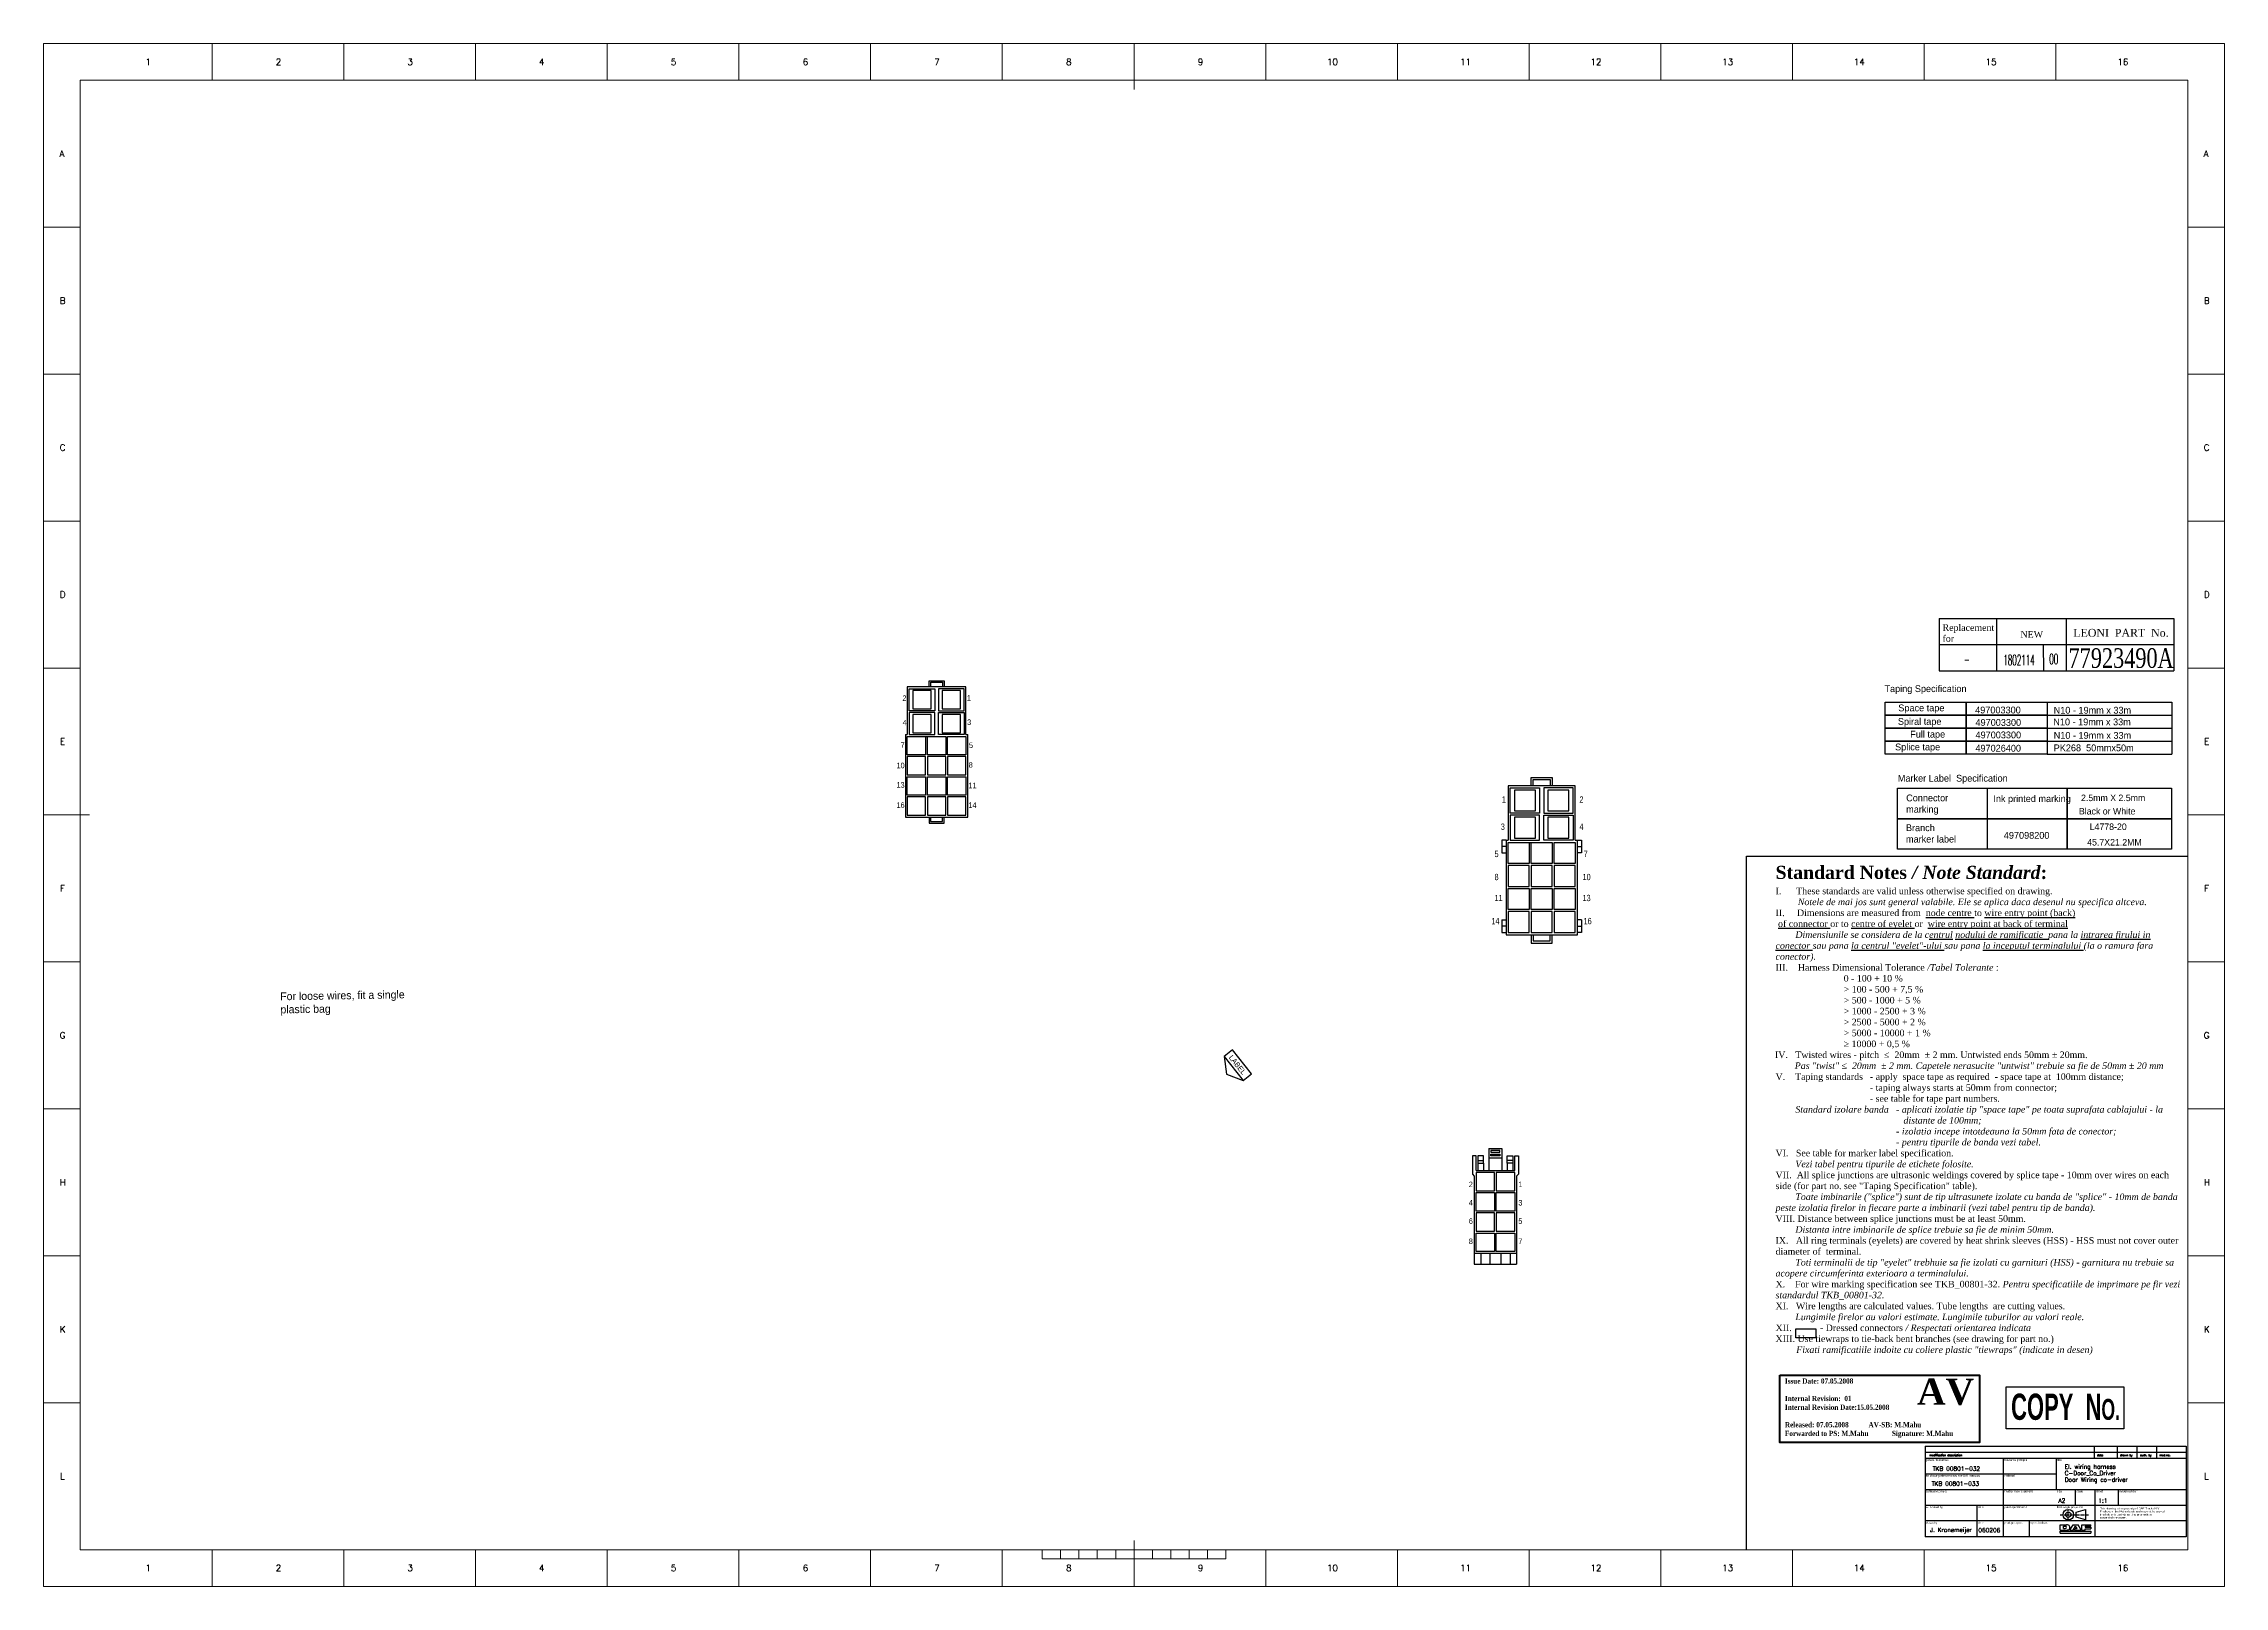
# Model space of a CAD drawing. Header units: millimetres. Extents: x -451 to 381, y -127 to 462.
import ezdxf

# ---------------------------------------------------------------- set-up
doc = ezdxf.new("R2010")
doc.units = ezdxf.units.MM
doc.linetypes.add('CENTER', pattern=[2, 1.25, -0.25, 0.25, -0.25])
for name, color, linetype in [('12', 7, 'Continuous'), ('251', 7, 'Continuous'), ('LAYER_0', 7, 'Continuous'), ('Leoni-Beschriftungslayer', 1, 'Continuous'), ('Leoni-Beschrifungslayer', 5, 'Continuous'), ('Rahmen', 7, 'Continuous')]:
    doc.layers.add(name, color=color, linetype=linetype)
doc.styles.add('DEFAULT', font='simplex.shx', dxfattribs={"bigfont": 'bigfont'})
doc.styles.add('HS-TABLE-COMPOSITE', font='ROMANS.SHX', dxfattribs={"width": 0.5, "height": 4})
doc.styles.add('TEXTSTYLE_1', font='TIMES.TTF', dxfattribs={"width": 0.75, "height": 3})
doc.styles.add('UGTXT', font='ugtxt', dxfattribs={"bigfont": 'bigfont'})

# ---------------------------------------------------------------- blocks, each defined once
blk = doc.blocks.new('418633600')
at = {"layer": 'LAYER_0', "color": 7}
for points in [[(-12.34, 59.9), (-12.34, 39.1)], [(13.26, 59.9), (-12.34, 59.9)], [(-11.54, 59.1), (-0.34, 59.1), (-0.34, 49.5), (-11.54, 49.5), (-11.54, 59.1)], [(-9.94, 50.3), (-1.94, 50.3), (-1.94, 58.3), (-9.94, 58.3), (-9.94, 50.3)], [(-3.54, 59.9), (-3.54, 63.1)], [(-3.54, 63.1), (4.46, 63.1)], [(-2.74, 59.9), (-2.74, 62.3)], [(-2.74, 62.3), (3.66, 62.3)], [(12.46, 59.1), (1.26, 59.1), (1.26, 49.5), (12.46, 49.5), (12.46, 59.1)], [(2.86, 50.3), (10.86, 50.3), (10.86, 58.3), (2.86, 58.3), (2.86, 50.3)], [(3.66, 62.3), (3.66, 59.9)], [(4.46, 63.1), (4.46, 59.9)], [(13.26, 39.1), (13.26, 59.9)], [(-11.54, 39.1), (-0.34, 39.1), (-0.34, 48.7), (-11.54, 48.7), (-11.54, 39.1)], [(-9.94, 39.9), (-1.94, 39.9), (-1.94, 47.9), (-9.94, 47.9), (-9.94, 39.9)], [(12.46, 39.1), (1.26, 39.1), (1.26, 48.7), (12.46, 48.7), (12.46, 39.1)], [(2.86, 39.9), (10.86, 39.9), (10.86, 47.9), (2.86, 47.9), (2.86, 39.9)], [(-14.74, 39.1), (-14.74, 34.3)], [(-13.14, 39.1), (-14.74, 39.1)], [(-13.14, 36.7), (-14.74, 36.7)], [(-14.74, 34.3), (-13.14, 34.3)], [(-13.14, 39.1), (-13.14, 3.1)], [(-13.14, 39.1), (-12.34, 39.1)], [(-12.34, 38.3), (-4.34, 38.3), (-4.34, 30.3), (-12.34, 30.3), (-12.34, 38.3)], [(-12.34, 38.3), (0.46, 38.3)], [(-3.54, 38.3), (4.46, 38.3), (4.46, 30.3), (-3.54, 30.3), (-3.54, 38.3)], [(5.26, 38.3), (13.26, 38.3), (13.26, 30.3), (5.26, 30.3), (5.26, 38.3)], [(13.26, 39.1), (14.06, 39.1)], [(14.06, 3.1), (14.06, 39.1)], [(14.06, 39.1), (15.66, 39.1)], [(14.06, 36.7), (15.66, 36.7)], [(15.66, 34.3), (14.06, 34.3)], [(15.66, 39.1), (15.66, 34.3)], [(-12.34, 21.5), (-4.34, 21.5), (-4.34, 29.5), (-12.34, 29.5), (-12.34, 21.5)], [(-3.54, 21.5), (4.46, 21.5), (4.46, 29.5), (-3.54, 29.5), (-3.54, 21.5)], [(5.26, 21.5), (13.26, 21.5), (13.26, 29.5), (5.26, 29.5), (5.26, 21.5)], [(-12.34, 20.7), (-4.34, 20.7), (-4.34, 12.7), (-12.34, 12.7), (-12.34, 20.7)], [(-3.54, 20.7), (4.46, 20.7), (4.46, 12.7), (-3.54, 12.7), (-3.54, 20.7)], [(5.26, 20.7), (13.26, 20.7), (13.26, 12.7), (5.26, 12.7), (5.26, 20.7)], [(-14.74, 8.7), (-14.74, 3.9)], [(-14.74, 8.7), (-13.14, 8.7)], [(-12.34, 3.9), (-4.34, 3.9), (-4.34, 11.9), (-12.34, 11.9), (-12.34, 3.9)], [(-3.54, 3.9), (4.46, 3.9), (4.46, 11.9), (-3.54, 11.9), (-3.54, 3.9)], [(5.26, 3.9), (13.26, 3.9), (13.26, 11.9), (5.26, 11.9), (5.26, 3.9)], [(15.66, 8.7), (14.06, 8.7)], [(15.66, 8.7), (15.66, 3.9)], [(-13.14, 6.3), (-14.74, 6.3)], [(-14.74, 3.9), (-13.14, 3.9)], [(-13.14, 3.1), (14.06, 3.1)], [(-3.54, 3.1), (-3.54, -0.1)], [(-2.74, 3.1), (-2.74, 0.7)], [(-2.74, 0.7), (3.66, 0.7)], [(3.66, 0.7), (3.66, 3.1)], [(4.46, -0.1), (4.46, 3.1)], [(14.06, 6.3), (15.66, 6.3)], [(15.66, 3.9), (14.06, 3.9)], [(-3.54, -0.1), (4.46, -0.1)]]:
    blk.add_lwpolyline(points, dxfattribs=at)
at = {"layer": 'LAYER_0', "color": 7, "width": 0.83326}
for s, p in [('1', (-14.74, 53.5)), ('2', (14.86, 53.5)), ('3', (-15.14, 43.1)), ('4', (14.86, 43.1)), ('5', (-17.54, 32.7)), ('7', (16.46, 32.7)), ('8', (-17.54, 23.9)), ('10', (16.06, 23.9)), ('11', (-17.54, 15.9)), ('13', (16.06, 15.9)), ('14', (-18.74, 7.1)), ('16', (16.46, 7.1))]:
    blk.add_text(s, height=2.4, dxfattribs=at).set_placement(p)
blk = doc.blocks.new('418879908')
at = {"layer": 'LAYER_0', "color": 7}
for points in [[(-2.46, 44.05), (-2.46, 35.65)], [(-2.46, 44.05), (2.45, 44.05)], [(-1.75, 42.65), (1.75, 42.65), (1.75, 43.35), (-1.75, 43.35), (-1.75, 42.65)], [(-1.75, 41.95), (1.75, 41.95), (1.75, 41.25), (-1.75, 41.25), (-1.75, 41.95)], [(2.45, 44.05), (2.45, 35.65)], [(-7.36, 41.25), (-8.76, 41.25)], [(-8.76, 41.25), (-8.76, 34.25)], [(-8.76, 34.25), (-8.06, 33.55)], [(-8.06, 33.55), (-8.06, 4.14)], [(-7.36, 35.65), (-7.36, 41.25)], [(-7.36, 35.65), (7.35, 35.65)], [(-7.36, 27.95), (-0.35, 27.95), (-0.35, 34.95), (-7.36, 34.95), (-7.36, 27.95)], [(-6.66, 41.25), (-6.66, 38.45)], [(-4.56, 41.25), (-6.66, 41.25)], [(-6.66, 39.5), (-4.56, 39.5)], [(-6.66, 38.45), (-4.56, 38.45)], [(-6.66, 38.45), (-6.66, 35.65)], [(-4.56, 38.45), (-4.56, 41.25)], [(-4.56, 38.45), (-4.56, 35.65)], [(-2.46, 40.55), (2.45, 40.55)], [(0.35, 27.95), (7.35, 27.95), (7.35, 34.95), (0.35, 34.95), (0.35, 27.95)], [(4.55, 38.45), (4.55, 41.25)], [(4.55, 41.25), (6.65, 41.25)], [(6.65, 39.5), (4.55, 39.5)], [(6.65, 38.45), (4.55, 38.45)], [(4.55, 38.45), (4.55, 35.65)], [(6.65, 41.25), (6.65, 38.45)], [(6.65, 38.45), (6.65, 35.65)], [(7.35, 35.65), (7.35, 41.25)], [(7.35, 41.25), (8.75, 41.25)], [(8.75, 34.25), (8.05, 33.55)], [(8.05, 33.55), (8.05, 4.14)], [(8.75, 41.25), (8.75, 34.25)], [(-7.36, 27.25), (-0.35, 27.25), (-0.35, 20.24), (-7.36, 20.24), (-7.36, 27.25)], [(0.35, 27.25), (7.35, 27.25), (7.35, 20.24), (0.35, 20.24), (0.35, 27.25)], [(-7.36, 12.54), (-0.35, 12.54), (-0.35, 19.54), (-7.36, 19.54), (-7.36, 12.54)], [(0.35, 12.54), (7.35, 12.54), (7.35, 19.54), (0.35, 19.54), (0.35, 12.54)], [(-7.36, 11.84), (-0.35, 11.84), (-0.35, 4.84), (-7.36, 4.84), (-7.36, 11.84)], [(0.35, 11.84), (7.35, 11.84), (7.35, 4.84), (0.35, 4.84), (0.35, 11.84)], [(-8.06, 4.14), (8.05, 4.14)], [(-8.06, 4.14), (-8.06, -0.06)], [(-5.61, 4.14), (-5.61, -0.06)], [(-2.11, 4.14), (-2.11, -0.06)], [(2.1, 4.14), (2.1, -0.06)], [(5.6, 4.14), (5.6, -0.06)], [(8.05, 4.14), (8.05, -0.06)], [(-8.06, -0.06), (8.05, -0.06)]]:
    blk.add_lwpolyline(points, dxfattribs=at)
at = {"layer": 'LAYER_0', "color": 7, "width": 0.83333}
for s, p in [('2', (-10.16, 29.35)), ('1', (8.75, 29.35)), ('4', (-10.16, 22.35)), ('6', (-10.16, 15.34)), ('3', (8.75, 22.35)), ('5', (8.75, 15.34)), ('8', (-10.16, 7.64)), ('7', (8.75, 7.64))]:
    blk.add_text(s, height=2.1, dxfattribs=at).set_placement(p)
blk = doc.blocks.new('497021939')
at = {"layer": 'LAYER_0', "color": 7}
for points in [[(-5.8712, 7.5556), (-5.8712, 3.4916), (5.868, 3.4916), (5.868, 7.5556), (-5.8712, 7.5556)], [(-5.8712, 3.4916), (0, 0), (5.868, 3.4916)]]:
    blk.add_lwpolyline(points, dxfattribs=at)
blk.add_text('LABEL', height=2.00004, dxfattribs=at).set_placement((-4.4932, 4.5116))
blk = doc.blocks.new('418945410')
at = {"layer": 'LAYER_0', "color": 7}
for points in [[(-11.09, 51.95), (-11.09, 33.75)], [(11.32, 51.95), (-11.09, 51.95)], [(-10.39, 51.25), (-0.58, 51.25), (-0.58, 42.85), (-10.39, 42.85), (-10.39, 51.25)], [(-8.98, 43.55), (-1.98, 43.55), (-1.98, 50.55), (-8.98, 50.55), (-8.98, 43.55)], [(-2.69, 51.98), (-2.69, 54.25)], [(-2.69, 54.25), (2.98, 54.25)], [(-2.12, 51.98), (-2.12, 53.68)], [(-2.12, 53.68), (2.41, 53.68)], [(10.62, 51.25), (0.82, 51.25), (0.82, 42.85), (10.62, 42.85), (10.62, 51.25)], [(2.22, 43.55), (9.22, 43.55), (9.22, 50.55), (2.22, 50.55), (2.22, 43.55)], [(2.41, 53.68), (2.41, 51.98)], [(2.98, 54.25), (2.98, 51.98)], [(11.32, 33.75), (11.32, 51.95)], [(-10.39, 33.75), (-0.58, 33.75), (-0.58, 42.15), (-10.39, 42.15), (-10.39, 33.75)], [(10.62, 33.75), (0.82, 33.75), (0.82, 42.15), (10.62, 42.15), (10.62, 33.75)], [(-11.79, 33.75), (-11.79, 2.23)], [(-11.79, 33.75), (-11.09, 33.75)], [(-8.98, 34.45), (-1.98, 34.45), (-1.98, 41.45), (-8.98, 41.45), (-8.98, 34.45)], [(2.22, 34.45), (9.22, 34.45), (9.22, 41.45), (2.22, 41.45), (2.22, 34.45)], [(11.32, 33.75), (12.02, 33.75)], [(12.02, 2.23), (12.02, 33.75)], [(-11.09, 33.05), (-4.08, 33.05), (-4.08, 26.04), (-11.09, 26.04), (-11.09, 33.05)], [(-11.09, 33.05), (0.12, 33.05)], [(-11.09, 18.34), (-4.08, 18.34), (-4.08, 25.34), (-11.09, 25.34), (-11.09, 18.34)], [(-3.38, 33.05), (3.62, 33.05), (3.62, 26.04), (-3.38, 26.04), (-3.38, 33.05)], [(-3.38, 18.34), (3.62, 18.34), (3.62, 25.34), (-3.38, 25.34), (-3.38, 18.34)], [(4.32, 33.05), (11.32, 33.05), (11.32, 26.04), (4.32, 26.04), (4.32, 33.05)], [(4.32, 18.34), (11.32, 18.34), (11.32, 25.34), (4.32, 25.34), (4.32, 18.34)], [(-11.09, 17.64), (-4.08, 17.64), (-4.08, 10.64), (-11.09, 10.64), (-11.09, 17.64)], [(-3.38, 17.64), (3.62, 17.64), (3.62, 10.64), (-3.38, 10.64), (-3.38, 17.64)], [(4.32, 17.64), (11.32, 17.64), (11.32, 10.64), (4.32, 10.64), (4.32, 17.64)], [(-11.09, 2.93), (-4.08, 2.93), (-4.08, 9.94), (-11.09, 9.94), (-11.09, 2.93)], [(-3.38, 2.93), (3.62, 2.93), (3.62, 9.94), (-3.38, 9.94), (-3.38, 2.93)], [(4.32, 2.93), (11.32, 2.93), (11.32, 9.94), (4.32, 9.94), (4.32, 2.93)], [(-11.79, 2.23), (12.02, 2.23)], [(-2.72, 2.21), (-2.72, -0.06)], [(-2.15, 2.21), (-2.15, 0.51)], [(-2.15, 0.51), (2.39, 0.51)], [(2.39, 0.51), (2.39, 2.21)], [(2.96, -0.06), (2.96, 2.21)], [(-2.72, -0.06), (2.96, -0.06)]]:
    blk.add_lwpolyline(points, dxfattribs=at)
at = {"layer": 'LAYER_0', "color": 7, "width": 0.83333}
for s, p in [('2', (-12.93, 46.59)), ('1', (11.67, 46.68)), ('4', (-12.84, 37.25)), ('3', (11.77, 37.4)), ('7', (-13.62, 28.7)), ('5', (12.46, 28.6)), ('10', (-15.2, 20.89)), ('8', (12.36, 21.09)), ('13', (-15.2, 13.48)), ('11', (12.26, 13.28)), ('16', (-15.2, 5.77)), ('14', (12.26, 5.77))]:
    blk.add_text(s, height=2.1, dxfattribs=at).set_placement(p)

msp = doc.modelspace()

# ---------------------------------------------------------------- linework, layer by layer
for p, q in [((313.61, 210.7), (361.21, 210.7)), ((361.21, 210.7), (361.21, 205.72)), ((313.61, 205.72), (361.21, 205.72)), ((313.61, 200.74), (361.21, 200.74)), ((361.21, 205.73), (361.21, 200.74)), ((361.21, 200.75), (361.21, 195.76)), ((313.61, 195.77), (361.21, 195.77)), ((313.61, 195.76), (361.21, 195.76)), ((361.21, 195.77), (361.21, 190.78)), ((313.61, 190.78), (361.21, 190.78)), ((290.76, 177.82), (290.76, 166.22)), ((290.76, 166.04), (290.76, 154.43))]:
    msp.add_line(p, q)
at = {"linetype": 'Continuous'}
for p, q in [((366.65, -73.25), (366.66, -107.78)), ((316.99, -77.87), (316.99, -89.71))]:
    msp.add_line(p, q, dxfattribs=at)
at = {"color": 7, "linetype": 'Continuous'}
for points in [[(272.35, 242.62), (361.93, 242.62)], [(272.35, 242.62), (272.35, 222.62)], [(294.3, 242.55), (294.3, 222.62)], [(320.92, 242.68), (320.92, 222.62)], [(361.93, 242.62), (361.93, 222.62)], [(272.35, 232.62), (361.93, 232.62)], [(312.11, 232.65), (312.19, 222.62)], [(272.35, 222.62), (361.93, 222.62)], [(251.81, 205.72), (251.81, 210.7), (282.71, 210.7), (282.71, 205.72), (251.81, 205.72)], [(282.71, 205.72), (282.71, 210.7), (313.61, 210.7), (313.61, 205.72), (282.71, 205.72)], [(251.81, 200.74), (251.81, 205.72), (282.71, 205.72), (282.71, 200.74), (251.81, 200.74)], [(251.81, 195.76), (251.81, 200.74), (282.71, 200.74), (282.71, 195.76), (251.81, 195.76)], [(282.71, 200.74), (282.71, 205.72), (313.61, 205.72), (313.61, 200.74), (282.71, 200.74)], [(282.71, 195.76), (282.71, 200.74), (313.61, 200.74), (313.61, 195.76), (282.71, 195.76)], [(251.81, 190.78), (251.81, 195.76), (282.71, 195.76), (282.71, 190.78), (251.81, 190.78)], [(282.71, 190.78), (282.71, 195.76), (313.61, 195.76), (313.61, 190.78), (282.71, 190.78)]]:
    msp.add_lwpolyline(points, dxfattribs=at)
for points in [[(256.53, 177.81), (321.19, 177.81), (321.19, 166.16), (256.53, 166.16)], [(321.19, 177.81), (361.01, 177.81), (361.01, 166.17), (321.19, 166.17)], [(256.52, 166.17), (321.18, 166.17), (321.18, 154.52), (256.52, 154.52)], [(321.18, 166.16), (361, 166.16), (361, 154.52), (321.18, 154.52)]]:
    msp.add_lwpolyline(points, close=True)
for points in [[(198.91, -112.73), (198.91, 151.96), (367.25, 151.96)], [(297.92, -50.57), (342.92, -50.57), (342.92, -66.57), (297.92, -66.57), (297.92, -50.57)], [(267.03, -73.25), (267.03, -107.78)]]:
    msp.add_lwpolyline(points)
at = {"color": 1}
msp.add_lwpolyline([(217.68, -28.48), (225.28, -28.48), (225.28, -31.86), (217.68, -31.86)], close=True, dxfattribs=at)
at = {"layer": '12', "linetype": 'Continuous'}
for p, q in [((296.92, -107.78), (296.92, -77.78)), ((267.03, -83.78), (316.92, -83.78)), ((267.03, -89.78), (366.65, -89.78)), ((324.42, -95.78), (324.42, -89.78)), ((331.92, -101.78), (331.92, -89.78)), ((340.67, -89.78), (340.67, -95.78)), ((267.03, -95.78), (366.66, -95.78)), ((286.92, -107.78), (286.92, -95.78)), ((324.68, -98.37), (328.18, -97.37)), ((324.68, -100.37), (324.68, -98.37)), ((328.18, -97.37), (328.18, -101.37)), ((331.92, -101.78), (267.03, -101.78)), ((366.66, -107.78), (267.03, -107.78)), ((306.92, -107.78), (306.92, -101.78)), ((318.55, -103.25), (321.05, -103.25)), ((318.55, -105.24), (318.55, -103.25)), ((318.55, -105.24), (321.05, -105.24)), ((318.55, -105.68), (330.24, -105.68)), ((318.55, -106.44), (318.55, -105.68)), ((318.55, -106.44), (330.24, -106.44)), ((319.83, -103.78), (320.49, -103.78)), ((319.83, -104.71), (319.83, -103.78)), ((319.83, -104.71), (320.49, -104.71)), ((322.32, -105.24), (323.52, -103.25)), ((322.32, -105.24), (323.58, -105.24)), ((323.52, -103.25), (325.39, -103.25)), ((323.58, -105.24), (324.47, -103.76)), ((323.98, -105.24), (324.31, -104.7)), ((323.98, -105.24), (326.56, -105.24)), ((324.31, -104.7), (325.04, -104.7)), ((325.04, -104.7), (324.47, -103.76)), ((328.18, -101.37), (324.68, -100.37)), ((326.56, -105.24), (325.39, -103.25)), ((326.84, -103.25), (330.24, -103.25)), ((326.84, -105.24), (326.84, -103.25)), ((326.84, -105.24), (328.15, -105.24)), ((328.15, -103.82), (330.24, -103.82)), ((328.15, -103.82), (328.15, -104.19)), ((328.15, -104.19), (330.22, -104.19)), ((328.15, -105.24), (328.15, -104.73)), ((328.15, -104.73), (330.22, -104.73)), ((330.22, -104.19), (330.22, -104.73)), ((330.24, -103.82), (330.24, -103.25)), ((330.24, -105.68), (330.24, -106.44)), ((366.66, -101.78), (331.92, -101.78)), ((331.92, -107.78), (331.92, -101.78))]:
    msp.add_line(p, q, dxfattribs=at)
at = {"layer": '12', "linetype": 'CENTER'}
for p, q in [((318.58, -99.37), (329.35, -99.37)), ((321.68, -101.37), (321.68, -97.37))]:
    msp.add_line(p, q, dxfattribs=at)
at = {"layer": '12', "linetype": 'Continuous'}
for radius in [2, 1]:
    msp.add_circle((321.68, -99.37), radius, dxfattribs=at)
for centre, radius, start, end in [((320.49, -104.24), 0.468, 270, 90), ((321.05, -105.15), 1.9, 69.95002, 90), ((321.05, -103.34), 1.9, 270, 290.04998), ((321.38, -104.24), 0.936, 290.04998, 69.95002)]:
    msp.add_arc(centre, radius, start, end, dxfattribs=at)
at = {"layer": '251', "color": 113, "linetype": 'Continuous'}
for p, q in [((267.03, -73.25), (366.66, -73.25)), ((331.66, -75.5), (331.66, -73.25)), ((340.41, -75.5), (340.41, -73.25)), ((347.91, -75.5), (347.91, -73.25)), ((355.41, -75.5), (355.41, -73.25)), ((267.03, -75.5), (366.66, -75.5)), ((267.03, -77.75), (366.66, -77.75)), ((331.66, -77.75), (331.66, -75.5)), ((340.41, -77.75), (340.41, -75.5)), ((347.91, -77.75), (347.91, -75.5)), ((355.41, -77.75), (355.41, -75.5))]:
    msp.add_line(p, q, dxfattribs=at)
at = {"layer": 'Leoni-Beschriftungslayer', "color": 1, "lineweight": 50}
msp.add_lwpolyline([(211.63, -46.16), (287.84, -46.16), (287.81, -71.8), (211.61, -71.84)], close=True, dxfattribs=at)
at = {"layer": 'Leoni-Beschrifungslayer', "color": 0, "linetype": 'Continuous', "lineweight": 0}
for p, q in [((-451.05, -126.73), (-451.05, 461.97)), ((381.25, 461.97), (-451.05, 461.97)), ((381.25, 461.97), (-451.05, 461.97)), ((-451.05, 461.97), (-451.05, -126.73)), ((-386.78, 461.97), (-386.78, 447.97)), ((-336.52, 461.97), (-336.52, 447.97)), ((-286.25, 461.97), (-286.25, 447.97)), ((-235.98, 461.97), (-235.98, 447.97)), ((-185.71, 461.97), (-185.71, 447.97)), ((-135.44, 461.97), (-135.44, 447.97)), ((-85.17, 461.97), (-85.17, 447.97)), ((-34.9, 461.97), (-34.9, 444.47)), ((15.37, 461.97), (15.37, 447.97)), ((65.63, 461.97), (65.63, 447.97)), ((115.9, 461.97), (115.9, 447.97)), ((166.17, 461.97), (166.17, 447.97)), ((216.44, 461.97), (216.44, 447.97)), ((266.71, 461.97), (266.71, 447.97)), ((316.98, 461.97), (316.98, 447.97)), ((381.25, 461.97), (381.25, -126.73)), ((381.25, -126.73), (381.25, 461.97)), ((367.25, 447.97), (-437.05, 447.97)), ((-437.05, 447.97), (-437.05, -112.73)), ((367.25, -112.73), (367.25, 447.97)), ((-451.05, 391.9), (-437.05, 391.9)), ((367.25, 391.9), (381.25, 391.9)), ((-451.05, 335.83), (-437.05, 335.83)), ((367.25, 335.83), (381.25, 335.83)), ((-451.05, 279.76), (-437.05, 279.76)), ((367.25, 279.76), (381.25, 279.76)), ((-451.05, 223.69), (-437.05, 223.69)), ((367.25, 223.69), (381.25, 223.69)), ((-451.05, 167.62), (-433.55, 167.62)), ((367.25, 167.62), (381.25, 167.62)), ((-451.05, 111.55), (-437.05, 111.55)), ((367.25, 111.55), (381.25, 111.55)), ((-451.05, 55.48), (-437.05, 55.48)), ((367.25, 55.48), (381.25, 55.48)), ((-451.05, -0.59), (-437.05, -0.59)), ((367.25, -0.59), (381.25, -0.59)), ((-451.05, -56.66), (-437.05, -56.66)), ((367.25, -59.18), (367.25, -52.88)), ((367.25, -56.66), (381.25, -56.66)), ((367.25, -62.33), (367.25, -59.18)), ((367.25, -62.33), (367.25, -112.73)), ((-437.05, -112.73), (367.25, -112.73)), ((-386.78, -112.73), (-386.78, -126.73)), ((-336.52, -112.73), (-336.52, -126.73)), ((-286.25, -112.73), (-286.25, -126.73)), ((-235.98, -112.73), (-235.98, -126.73)), ((-185.71, -112.73), (-185.71, -126.73)), ((-135.44, -112.73), (-135.44, -126.73)), ((-85.17, -112.73), (-85.17, -126.73)), ((-69.9, -112.73), (-69.9, -116.23)), ((-69.9, -116.23), (0.1, -116.23)), ((-62.9, -112.73), (-62.9, -116.23)), ((-55.9, -112.73), (-55.9, -116.23)), ((-48.9, -112.73), (-48.9, -116.23)), ((-41.9, -112.73), (-41.9, -116.23)), ((-34.9, -126.73), (-34.9, -109.23)), ((-27.9, -112.73), (-27.9, -116.23)), ((-20.9, -112.73), (-20.9, -116.23)), ((-13.9, -112.73), (-13.9, -116.23)), ((-6.9, -112.73), (-6.9, -116.23)), ((0.1, -112.73), (0.1, -116.23)), ((15.37, -112.73), (15.37, -126.73)), ((65.63, -112.73), (65.63, -126.73)), ((115.9, -112.73), (115.9, -126.73)), ((166.17, -112.73), (166.17, -126.73)), ((216.44, -112.73), (216.44, -126.73)), ((227.25, -112.73), (367.25, -112.73)), ((266.71, -112.73), (266.71, -126.73)), ((316.98, -112.73), (316.98, -126.73)), ((-451.05, -126.73), (381.25, -126.73)), ((-451.05, -126.73), (381.25, -126.73))]:
    msp.add_line(p, q, dxfattribs=at)
msp.add_point((-437.05, -112.73), dxfattribs=at)
msp.add_point((-437.05, -112.73), dxfattribs=at)

# ---------------------------------------------------------------- block references
for name, p in [('418945410', (-110.36, 164.57)), ('418633600', (120.24, 118.85)), ('418879908', (103.03, -3.74))]:
    msp.add_blockref(name, p)
at = {"rotation": 308.4503066751647}
msp.add_blockref('497021939', (0.4, 68.71), dxfattribs=at)

# ---------------------------------------------------------------- texts
at = {"color": 7, "linetype": 'Continuous', "style": 'HS-TABLE-COMPOSITE', "width": 0.5}
for s, p in [('-', (281.82, 225.02)), ('1802114', (296.88, 224.78)), ('00', (314.41, 225.16))]:
    msp.add_text(s, height=4, dxfattribs=at).set_placement(p)
at = {"attachment_point": 1}
for s, insert, char_height, width in [('{\\fTimes New Roman|b0|i0|c0|p18;Replacement\\Pfor}', (273.68, 240.38), 2.5, 24.7628), ('{\\fTimes New Roman|b0|i0|c0|p18;NEW}', (303.43, 237.8), 2.5, 14.6671), ('497003300', (286.13, 208.98), 2.6, 40.495), ('N10 - 19mm x 33m', (316.09, 208.89), 2.6, 40.495), ('497003300', (286.26, 204.23), 2.6, 40.495), ('N10 - 19mm x 33m', (315.96, 204.44), 2.6, 40.495), ('497026400', (286.22, 194.4), 2.6, 22.295), ('497003300', (286.26, 199.47), 2.6, 40.495), ('PK268  50mmx50m', (316.1, 194.53), 2.6, 43.225), ('N10 - 19mm x 33m', (316.11, 199.3), 2.6, 40.495), ('Ink printed marking', (293.07, 175.15), 2.6, 40.495), ('497098200', (297.07, 161.15), 2.6, 40.495), ('{\\fArial|b1|i0|c0|p34;\\W0.6;COPY  N\\H0.8x;O.}', (299.85, -53.19), 10, 44.4303)]:
    msp.add_mtext(s, dxfattribs=dict(at, insert=insert, char_height=char_height, width=width))
at = {"color": 7, "linetype": 'Continuous', "insert": (341.78, 237.11), "char_height": 3, "width": 56.0111, "attachment_point": 5}
msp.add_mtext('{\\fTimes New Roman|b0|i0|c0|p18;LEONI  PART  No.}', dxfattribs=at)
at = {"color": 250, "char_height": 2.5, "attachment_point": 1}
for s, insert, width in [('\\pt20;2.5mm X 2.5mm', (326.53, 175.41), 30.7778), ('Black or White', (325.73, 170.31), 35.0694), ('45.7X21.2MM', (328.89, 158.47), 23.625), ('L4778-20 ', (329.84, 164.38), 62.5625)]:
    msp.add_mtext(s, dxfattribs=dict(at, insert=insert, width=width))
at = {"layer": '12', "linetype": 'Continuous', "style": 'UGTXT'}
for s, width, p in [('general tolerances', 0.930612, (267.29, -78.85)), ('tolerance principle', 1.003125, (297.29, -78.85)), ('title', 1.185714, (317.3, -78.85)), ('for drawing interpretation, see DAF standard:', 0.938115, (267.3, -84.85)), ('surfaces/corners', 0.870968, (267.3, -90.85)), ('heat/surface treatment', 0.865116, (297.3, -90.85)), ('material', 1.030769, (297.3, -84.85)), ('size', 1.1, (317.29, -90.85)), ('scale', 0.996, (324.8, -90.85)), ('sheet', 0.889286, (332.3, -90.85)), ('model number', 0.918182, (341.05, -90.85)), ('authorised by', 0.9125, (267.3, -96.85)), ('date', 0.9, (287.29, -96.85)), ('paint specification', 1.024468, (297.29, -96.85)), ('third angle projection', 0.962069, (317.3, -96.85)), ('This drawing is the property of DAF-Trucks N.V.', 0.916092, (333.7, -97.37)), ('in whole or in part without the prior written', 0.945868, (333.7, -99.7)), ('Eindhoven, the Netherlands and may not be copied', 0.918045, (333.7, -98.54)), ('drawn by', 0.893333, (267.3, -102.85)), ('date', 0.9, (287.29, -102.85)), ('prod.grp spec.', 0.956757, (297.29, -102.85)), ('spec. indicat.', 1.089231, (307.29, -102.85)), ('consent of the owner.', 0.910256, (333.7, -100.86))]:
    msp.add_text(s, height=0.775, dxfattribs=dict(at, width=width)).set_placement(p)
at = {"layer": 'Leoni-Beschriftungslayer', "attachment_point": 1, "style": 'TEXTSTYLE_1'}
for s, insert, char_height, width in [('{\\fTimes New Roman|b0|i0|c0|p16;77923490A}', (321.77, 231.26), 7.5, 40.0624), ('{\\fTimes New Roman|b1|i0|c0|p18;Issue Date: 07.05.2008  \\P\\PInternal Revision:  01     \\PInternal Revision Date:15.05.2008\\P\\PReleased: 07.05.2008           AV-SB: M.Mahu                   \\PForwarded to PS: M.Mahu             Signature: M.Mahu\\P }', (213.51, -47.37), 2, 74.6)]:
    msp.add_mtext(s, dxfattribs=dict(at, insert=insert, char_height=char_height, width=width))
at = {"layer": 'Leoni-Beschriftungslayer', "linetype": 'Continuous', "lineweight": 0, "char_height": 2.6, "attachment_point": 1}
for s, insert, width in [('Taping Specification', (251.52, 217.12), 66.8888), ('Space tape ', (256.8, 209.78), 50.0092), ('Spiral tape ', (256.64, 204.61), 50.0092), ('Full tape ', (261.34, 199.74), 50.0092), ('Splice tape ', (255.57, 194.88), 50.0092), ('Marker Label  Specification', (256.62, 182.94), 66.8888), ('Connector \\Pmarking ', (259.8, 175.43), 50.0092), ('Branch \\Pmarker label ', (259.72, 164.05), 50.0092)]:
    msp.add_mtext(s, dxfattribs=dict(at, insert=insert, width=width))
at = {"layer": 'Leoni-Beschriftungslayer', "color": 5, "linetype": 'Continuous', "lineweight": 0, "insert": (-360.77, 99.91), "char_height": 3, "width": 54.8909, "attachment_point": 1, "rotation": 0.90701}
msp.add_mtext('For loose wires, fit a single plastic bag', dxfattribs=at)
at = {"layer": 'Leoni-Beschriftungslayer', "linetype": 'Continuous', "insert": (263.96, -47.43), "char_height": 10, "width": 14.5663, "attachment_point": 1}
msp.add_mtext('{\\fTimes New Roman|b1|i0|c0|p18;\\C1;AV}', dxfattribs=at)
at = {"layer": 'Leoni-Beschrifungslayer', "color": 0, "linetype": 'Continuous', "lineweight": 0, "style": 'DEFAULT'}
for s, p in [('1', (-412.21, 453.77)), ('2', (-362.47, 453.77)), ('3', (-312.2, 453.77)), ('4', (-261.99, 453.77)), ('5', (-211.66, 453.77)), ('6', (-161.33, 453.77)), ('7', (-111.12, 453.77)), ('8', (-60.85, 453.77)), ('9', (-10.53, 453.77)), ('10', (38.75, 453.77)), ('11', (89.54, 453.77)), ('12', (139.29, 453.77)), ('13', (189.56, 453.77)), ('14', (239.77, 453.77)), ('15', (290.09, 453.77)), ('16', (340.42, 453.77)), ('A', (-444.99, 418.73)), ('A', (373.31, 418.73)), ('B', (-444.87, 362.66)), ('B', (373.43, 362.66)), ('C', (-444.93, 306.59)), ('C', (373.37, 306.59)), ('D', (-444.87, 250.52)), ('D', (373.43, 250.52)), ('E', (-444.81, 194.45)), ('E', (373.49, 194.45)), ('F', (-444.81, 138.38)), ('F', (373.49, 138.38)), ('G', (-444.93, 82.31)), ('G', (373.37, 82.31)), ('H', (-444.87, 26.24)), ('H', (373.43, 26.24)), ('K', (-444.87, -29.83)), ('K', (373.43, -29.83)), ('L', (-444.75, -85.9)), ('L', (373.55, -85.9)), ('1', (-412.21, -120.93)), ('2', (-362.47, -120.93)), ('3', (-312.2, -120.93)), ('4', (-261.99, -120.93)), ('5', (-211.66, -120.93)), ('6', (-161.33, -120.93)), ('7', (-111.12, -120.93)), ('8', (-60.85, -120.93)), ('9', (-10.53, -120.93)), ('10', (38.75, -120.93)), ('11', (89.54, -120.93)), ('12', (139.29, -120.93)), ('13', (189.56, -120.93)), ('14', (239.77, -120.93)), ('15', (290.09, -120.93)), ('16', (340.42, -120.93))]:
    msp.add_text(s, height=2.45, dxfattribs=at).set_placement(p)
at = {"layer": 'Rahmen', "color": 0, "linetype": 'Continuous', "lineweight": 0, "style": 'DEFAULT'}
for s, p in [('modification description', (268.66, -77.03)), ('date', (332.71, -77.03)), ('drawn by', (341.44, -77.03)), ('auth. by', (349.14, -77.03)), ('mod.no.', (356.45, -77.03))]:
    msp.add_text(s, height=0.775, dxfattribs=at).set_placement(p)
at = {"layer": 'Rahmen', "insert": (205.95, 148.22), "char_height": 2.5, "width": 158.4727, "attachment_point": 1}
msp.add_mtext('\\pl4;{\\fTimes New Roman|b1|i0|c0|p18;\\H2x;Standard Notes \\fTimes New Roman|b1|i1|c0|p18;/ Note Standard\\fTimes New Roman|b1|i0|c0|p18;:\\fTimes New Roman|b0|i0|c0|p18;\\P\\H0.5x;I.      These standards are valid unless otherwise specified on drawing.\\P\\fTimes New Roman|b0|i1|c0|p18;         Notele de mai jos sunt general valabile. Ele se aplica daca desenul nu specifica altceva.\\fTimes New Roman|b0|i0|c0|p18;\\PII.     Dimensions are measured from  \\Lnode centre\\l to \\Lwire entry point (back)\\P of connector\\l or to \\Lcentre of eyelet\\l or  \\Lwire entry point at back of terminal\\P\\fTimes New Roman|b0|i1|c0|p18;\\l        Dimensiunile se considera de la c\\Lentrul nodului de ramificatie\\l  pana la \\Lintrarea firului in conector\\l sau pana \\Lla centrul "eyelet"-ului\\l sau pana \\Lla inceputul terminalului \\l(la o ramura fara conector).\\fTimes New Roman|b0|i0|c0|p18;\\L\\P\\lIII.    Harness Dimensional Tolerance \\fTimes New Roman|b0|i1|c0|p18;/Tabel Tolerante\\fTimes New Roman|b0|i0|c0|p18; :\\P^I^I^I0 - 100 + 10 %\\P^I^I^I> 100 - 500 + 7,5 % \\P^I^I^I> 500 - 1000 + 5 % \\P^I^I^I> 1000 - 2500 + 3 %\\P^I^I^I> 2500 - 5000 + 2 % \\P^I^I^I> 5000 - 10000 + 1 % \\P^I^I^I≥ 10000 + 0,5 % \\P\\pl0;    IV.   Twisted wires - pitch  ≤  20mm  ± 2 mm. Untwisted ends 50mm ± 20mm.\\P            \\fTimes New Roman|b0|i1|c0|p18;Pas "twist" ≤  20mm  ± 2 mm. Capetele nerasucite "untwist" trebuie sa fie de 50mm ± 20 mm\\fTimes New Roman|b0|i0|c0|p18;\\P\\pl4;V.    Taping standards ^I- apply  space tape as required  - space tape at  100mm distance;\\P^I^I^I^I- taping always starts at 50mm from connector;\\P^I^I^I^I- see table for tape part numbers.\\P\\fTimes New Roman|b0|i1|c0|p18;        Standard izolare banda^I- aplicati izolatie tip "space tape" pe toata suprafata cablajului - la \\P^I^I^I^I^I   distante de 100mm;\\P^I^I^I^I^I- izolatia incepe intotdeauna la 50mm fata de conector;\\P^I^I^I^I^I- pentru tipurile de banda vezi tabel.\\fTimes New Roman|b1|i0|c0|p18;  \\fTimes New Roman|b0|i0|c0|p18;\\PVI.   See table for marker label specification.\\P\\fTimes New Roman|b0|i1|c0|p18;        Vezi tabel pentru tipurile de etichete folosite.\\fTimes New Roman|b0|i0|c0|p18;\\PVII.  All splice junctions are ultrasonic weldings covered by splice tape - 10mm over wires on each side (for part no. see "Taping Specification" table).\\P\\fTimes New Roman|b0|i1|c0|p18;        Toate imbinarile ("splice") sunt de tip ultrasunete izolate cu banda de "splice" - 10mm de banda peste izolatia firelor in fiecare parte a imbinarii (vezi tabel pentru tip de banda).\\fArial|b1|i1|c0|p32;\\P\\fTimes New Roman|b0|i0|c0|p18;VIII. Distance between splice junctions must be at least 50mm. \\fArial|b1|i1|c0|p32;\\P\\fTimes New Roman|b0|i1|c0|p18;        Distanta intre imbinarile de splice trebuie sa fie de minim 50mm.\\fTimes New Roman|b0|i0|c0|p18; \\PIX.   All ring terminals (eyelets) are covered by heat shrink sleeves (HSS) - HSS must not cover outer diameter of  terminal. \\P\\fTimes New Roman|b0|i1|c0|p18;        Toti terminalii de tip "eyelet" trebhuie sa fie izolati cu garnituri (HSS) - garnitura nu trebuie sa acopere circumferinta exterioara a terminalului.\\fTimes New Roman|b0|i0|c0|p18; \\PX.    For wire marking specification see TKB_00801-32\\fArial|b0|i0|c0|p32;. \\fTimes New Roman|b0|i1|c0|p18;Pentru specificatiile de imprimare pe fir vezi standardul TKB_00801-32.\\P\\fTimes New Roman|b0|i0|c0|p18;XI.   Wire lengths are calculated values. Tube lengths  are cutting values.\\P\\fTimes New Roman|b0|i1|c0|p18;        Lungimile firelor au valori estimate. Lungimile tuburilor au valori reale.\\fArial|b0|i0|c0|p32; \\fTimes New Roman|b0|i0|c0|p18; \\PXII. ^I - Dressed connectors \\fTimes New Roman|b0|i1|c0|p18;/ Respectati orientarea indicata\\P\\fTimes New Roman|b0|i0|c0|p18;XIII. Use tiewraps to tie-back bent branches (see drawing for part no.) \\P\\pl6;  ^I  \\fTimes New Roman|b0|i1|c0|p18;Fixati ramificatiile indoite cu coliere plastic "tiewraps" (indicate in desen)\\Ftxt.shx|c1;\\P\\pl4;\\fTimes New Roman|b0|i0|c0|p18;\\P^I^I\\P           \\P  ^I^I^I}', dxfattribs=at)
at = {"layer": 'Rahmen', "linetype": 'Continuous', "char_height": 1.625, "attachment_point": 7, "style": 'DEFAULT'}
for s, insert, line_spacing_factor in [('TKB 00801-032', (269.9, -82.63), 0.903614), ('El. wiring harness\\PC-Door_Co_Driver\\PDoor Wiring co-driver', (320.31, -87.37), 0.923077), ('TKB 00801-033', (269.52, -88.35), 0.903614), ('A2', (317.91, -94.79), 0.904615), ('1:1', (333.12, -94.79), 0.903614), ('J. Kronemeijer', (268.9, -106.51), 0.923077), ('060206', (287.37, -106.1), 0.923077)]:
    msp.add_mtext(s, dxfattribs=dict(at, insert=insert, line_spacing_factor=line_spacing_factor))

doc.saveas('drawing.dxf')
